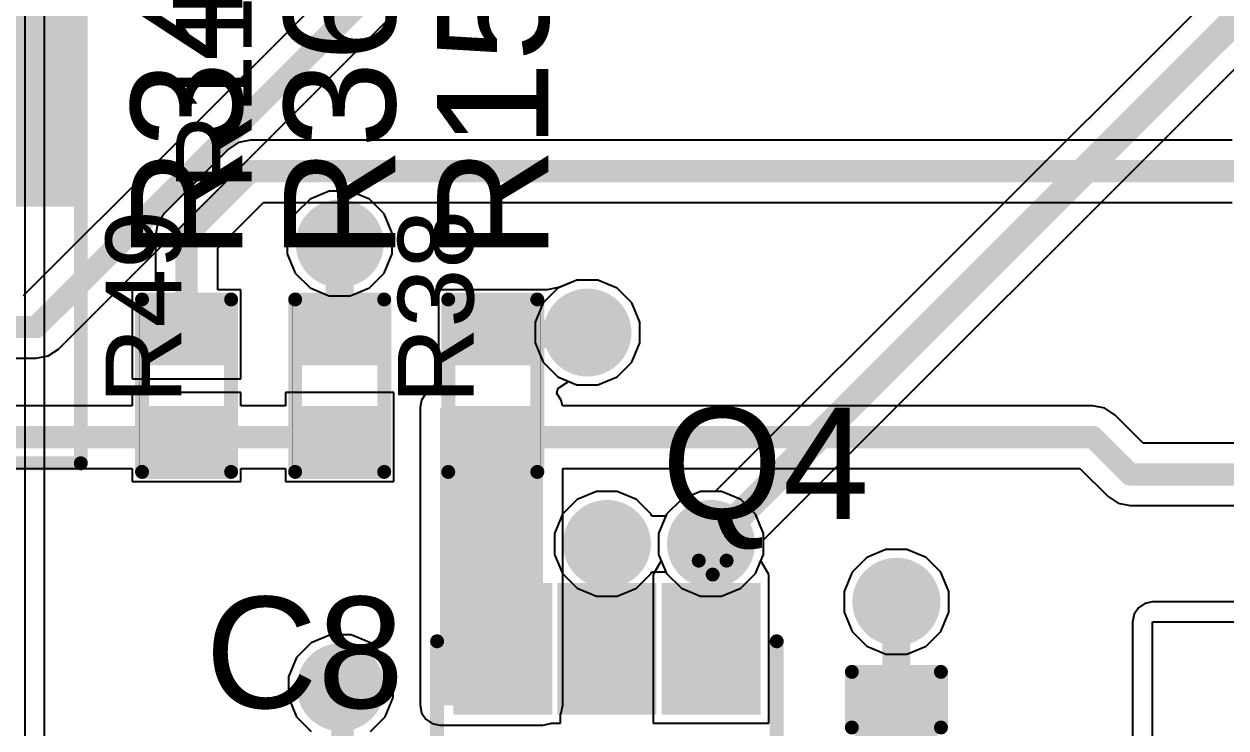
# Model space of a CAD drawing. Header units: inches. Extents: x -0.91 to 3.86, y -0.82 to 4.16.
# Drawn here: x 0.2416 to 0.6734, y 1.6758 to 1.9289 of the extents above; entities that cross this region are included whole.
import ezdxf

# ---------------------------------------------------------------- set-up
doc = ezdxf.new("R2010")
doc.units = ezdxf.units.IN
doc.header["$MEASUREMENT"] = 0
for name, color, linetype in [('Bottom Layer 1', 5, 'Continuous'), ('Bottom Solder', 6, 'Continuous'), ('GND+Signal', 16, 'Continuous'), ('Mechanical 17', 56, 'Continuous'), ('Multi-Layer', 9, 'Continuous'), ('Pad Holes', 156, 'Continuous'), ('PWR+Signal', 76, 'Continuous'), ('Top Layer 1', 1, 'Continuous'), ('Top Overlay', 2, 'Continuous'), ('Top Paste', 8, 'Continuous'), ('Top Solder', 216, 'Continuous'), ('Via Holes', 16, 'Continuous')]:
    doc.layers.add(name, color=color, linetype=linetype)
doc.styles.add('Arial', font='', dxfattribs={"height": 0.2})
doc.styles.get('Arial').set_extended_font_data('Arial')

# ---------------------------------------------------------------- blocks, each defined once
blk = doc.blocks.new('1718561004_81')
at = {"layer": 'Bottom Layer 1'}
blk.add_hatch(color=5, dxfattribs=at).paths.add_polyline_path([(-0.1933071, 0.043308), (-0.1066929, 0.043308), (-0.1066929, -0.0433062), (-0.1933071, -0.0433062)])
h = blk.add_hatch(color=5, dxfattribs=at)
edge = h.paths.add_edge_path()
edge.add_arc((-0.05, 9e-07), 0.0433071, 0, 360)
h = blk.add_hatch(color=5, dxfattribs=at)
edge = h.paths.add_edge_path()
edge.add_arc((0.05, 9e-07), 0.0433071, 0, 360)
h = blk.add_hatch(color=5, dxfattribs=at)
edge = h.paths.add_edge_path()
edge.add_arc((0.15, 9e-07), 0.0433071, 0, 360)
at = {"layer": 'Bottom Solder'}
blk.add_hatch(color=6, dxfattribs=at).paths.add_polyline_path([(-0.1973071, 0.047308), (-0.1026929, 0.047308), (-0.1026929, -0.0473062), (-0.1973071, -0.0473062)])
h = blk.add_hatch(color=6, dxfattribs=at)
edge = h.paths.add_edge_path()
edge.add_arc((-0.05, 9e-07), 0.0473071, 0, 360)
h = blk.add_hatch(color=6, dxfattribs=at)
edge = h.paths.add_edge_path()
edge.add_arc((0.05, 9e-07), 0.0473071, 0, 360)
h = blk.add_hatch(color=6, dxfattribs=at)
edge = h.paths.add_edge_path()
edge.add_arc((0.15, 9e-07), 0.0473071, 0, 360)
at = {"layer": 'GND+Signal'}
blk.add_hatch(color=16, dxfattribs=at).paths.add_polyline_path([(-0.1933071, 0.043308), (-0.1066929, 0.043308), (-0.1066929, -0.0433062), (-0.1933071, -0.0433062)])
h = blk.add_hatch(color=16, dxfattribs=at)
edge = h.paths.add_edge_path()
edge.add_arc((-0.05, 9e-07), 0.0433071, 0, 360)
h = blk.add_hatch(color=16, dxfattribs=at)
edge = h.paths.add_edge_path()
edge.add_arc((0.05, 9e-07), 0.0433071, 0, 360)
h = blk.add_hatch(color=16, dxfattribs=at)
edge = h.paths.add_edge_path()
edge.add_arc((0.15, 9e-07), 0.0433071, 0, 360)
at = {"layer": 'Multi-Layer'}
blk.add_hatch(color=9, dxfattribs=at).paths.add_polyline_path([(-0.1933071, 0.043308), (-0.1066929, 0.043308), (-0.1066929, -0.0433062), (-0.1933071, -0.0433062)])
h = blk.add_hatch(color=9, dxfattribs=at)
edge = h.paths.add_edge_path()
edge.add_arc((-0.05, 9e-07), 0.0433071, 0, 360)
h = blk.add_hatch(color=9, dxfattribs=at)
edge = h.paths.add_edge_path()
edge.add_arc((0.05, 9e-07), 0.0433071, 0, 360)
h = blk.add_hatch(color=9, dxfattribs=at)
edge = h.paths.add_edge_path()
edge.add_arc((0.15, 9e-07), 0.0433071, 0, 360)
at = {"layer": 'Pad Holes'}
h = blk.add_hatch(color=7, dxfattribs=at)
edge = h.paths.add_edge_path()
edge.add_arc((-0.15, 9e-07), 0.0226378, 0, 360)
h = blk.add_hatch(color=7, dxfattribs=at)
edge = h.paths.add_edge_path()
edge.add_arc((-0.05, 9e-07), 0.0226378, 0, 360)
h = blk.add_hatch(color=7, dxfattribs=at)
edge = h.paths.add_edge_path()
edge.add_arc((0.05, 9e-07), 0.0226378, 0, 360)
h = blk.add_hatch(color=7, dxfattribs=at)
edge = h.paths.add_edge_path()
edge.add_arc((0.15, 9e-07), 0.0226378, 0, 360)
at = {"layer": 'PWR+Signal'}
blk.add_hatch(color=76, dxfattribs=at).paths.add_polyline_path([(-0.1933071, 0.043308), (-0.1066929, 0.043308), (-0.1066929, -0.0433062), (-0.1933071, -0.0433062)])
h = blk.add_hatch(color=76, dxfattribs=at)
edge = h.paths.add_edge_path()
edge.add_arc((-0.05, 9e-07), 0.0433071, 0, 360)
h = blk.add_hatch(color=76, dxfattribs=at)
edge = h.paths.add_edge_path()
edge.add_arc((0.05, 9e-07), 0.0433071, 0, 360)
h = blk.add_hatch(color=76, dxfattribs=at)
edge = h.paths.add_edge_path()
edge.add_arc((0.15, 9e-07), 0.0433071, 0, 360)
at = {"layer": 'Top Layer 1'}
blk.add_hatch(color=1, dxfattribs=at).paths.add_polyline_path([(-0.1933071, 0.043308), (-0.1066929, 0.043308), (-0.1066929, -0.0433062), (-0.1933071, -0.0433062)])
h = blk.add_hatch(color=1, dxfattribs=at)
edge = h.paths.add_edge_path()
edge.add_arc((-0.05, 9e-07), 0.0433071, 0, 360)
h = blk.add_hatch(color=1, dxfattribs=at)
edge = h.paths.add_edge_path()
edge.add_arc((0.05, 9e-07), 0.0433071, 0, 360)
h = blk.add_hatch(color=1, dxfattribs=at)
edge = h.paths.add_edge_path()
edge.add_arc((0.15, 9e-07), 0.0433071, 0, 360)
at = {"layer": 'Top Overlay'}
blk.add_hatch(color=2, dxfattribs=at).paths.add_polyline_path([(-0.115292, 0.0880539), (0.106688, 0.0880539), (0.106688, 0.1269999), (-0.115292, 0.1269999)])
at = {"layer": 'Top Solder'}
blk.add_hatch(color=216, dxfattribs=at).paths.add_polyline_path([(-0.1973071, 0.047308), (-0.1026929, 0.047308), (-0.1026929, -0.0473062), (-0.1973071, -0.0473062)])
h = blk.add_hatch(color=216, dxfattribs=at)
edge = h.paths.add_edge_path()
edge.add_arc((-0.05, 9e-07), 0.0473071, 0, 360)
h = blk.add_hatch(color=216, dxfattribs=at)
edge = h.paths.add_edge_path()
edge.add_arc((0.05, 9e-07), 0.0473071, 0, 360)
h = blk.add_hatch(color=216, dxfattribs=at)
edge = h.paths.add_edge_path()
edge.add_arc((0.15, 9e-07), 0.0473071, 0, 360)
at = {"layer": 'Top Overlay'}
for points in [[(-0.199, -0.1269991, 0.005, 0.005, 0), (-0.199, 0.1270009, 0.005, 0.005, 0)], [(0.199, 0.1270009, 0.005, 0.005, 0), (-0.199, 0.1270009, 0.005, 0.005, 0)], [(0.199, -0.1269991, 0.005, 0.005, 0), (0.199, 0.1270009, 0.005, 0.005, 0)], [(0.19806, 0.0880549, 0.005, 0.005, 0), (-0.199, 0.0880549, 0.005, 0.005, 0)], [(0.199, -0.1269991, 0.005, 0.005, 0), (-0.199, -0.1269991, 0.005, 0.005, 0)]]:
    blk.add_lwpolyline(points, format="xyseb", dxfattribs=at)
for points in [[(-0.20025, 0.1270009, 0.0025, 0.0025, 1), (-0.19775, 0.1270009, 0.0025, 0.0025, 1)], [(-0.20025, 0.1270009, 0.0025, 0.0025, 1), (-0.19775, 0.1270009, 0.0025, 0.0025, 1)], [(0.19775, 0.1270009, 0.0025, 0.0025, 1), (0.20025, 0.1270009, 0.0025, 0.0025, 1)], [(0.19775, 0.1270009, 0.0025, 0.0025, 1), (0.20025, 0.1270009, 0.0025, 0.0025, 1)], [(-0.20025, 0.0880549, 0.0025, 0.0025, 1), (-0.19775, 0.0880549, 0.0025, 0.0025, 1)], [(0.19681, 0.0880549, 0.0025, 0.0025, 1), (0.19931, 0.0880549, 0.0025, 0.0025, 1)], [(-0.20025, -0.1269991, 0.0025, 0.0025, 1), (-0.19775, -0.1269991, 0.0025, 0.0025, 1)], [(-0.20025, -0.1269991, 0.0025, 0.0025, 1), (-0.19775, -0.1269991, 0.0025, 0.0025, 1)], [(0.19775, -0.1269991, 0.0025, 0.0025, 1), (0.20025, -0.1269991, 0.0025, 0.0025, 1)], [(0.19775, -0.1269991, 0.0025, 0.0025, 1), (0.20025, -0.1269991, 0.0025, 0.0025, 1)]]:
    blk.add_lwpolyline(points, format="xyseb", close=True, dxfattribs=at)
blk = doc.blocks.new('R___0402_128')
at = {"layer": 'Top Layer 1'}
for points in [[(-0.027501, -0.0124991), (-0.027501, 0.0125009), (-0.009501000000000002, 0.0125009), (-0.009500999999999997, -0.0124991)], [(0.009499000000000002, -0.0124991), (0.009498999999999997, 0.0125009), (0.027499, 0.0125009), (0.027499, -0.0124991)]]:
    blk.add_hatch(color=1, dxfattribs=at).paths.add_polyline_path(points)
at = {"layer": 'Top Paste'}
for points in [[(-0.027501, -0.0124991), (-0.027501, 0.0125009), (-0.009501000000000002, 0.0125009), (-0.009500999999999997, -0.0124991)], [(0.009499000000000002, -0.0124991), (0.009498999999999997, 0.0125009), (0.027499, 0.0125009), (0.027499, -0.0124991)]]:
    blk.add_hatch(color=8, dxfattribs=at).paths.add_polyline_path(points)
at = {"layer": 'Top Solder'}
for points in [[(-0.0296664, -0.0146645), (-0.0296664, 0.0146663), (-0.007335600000000003, 0.0146663), (-0.007335599999999997, -0.0146645)], [(0.007333600000000003, -0.0146645), (0.007333599999999997, 0.0146663), (0.0296644, 0.0146663), (0.0296644, -0.0146645)]]:
    blk.add_hatch(color=216, dxfattribs=at).paths.add_polyline_path(points)
at = {"layer": 'Top Overlay'}
for points in [[(-0.031001, -0.0159991, 0.005, 0.005, 0), (-0.031001, 0.0160009, 0.005, 0.005, 0)], [(0.030999, 0.0160009, 0.005, 0.005, 0), (-0.031001, 0.0160009, 0.005, 0.005, 0)], [(0.030999, -0.0159991, 0.005, 0.005, 0), (0.030999, 0.0160009, 0.005, 0.005, 0)], [(0.030999, -0.0159991, 0.005, 0.005, 0), (-0.031001, -0.0159991, 0.005, 0.005, 0)], [(0.031999, -0.0169991, 0.000127, 0.000127, 0), (-0.032001, -0.0169991, 0.000127, 0.000127, 0)]]:
    blk.add_lwpolyline(points, format="xyseb", dxfattribs=at)
for points in [[(-0.032251, 0.0160009, 0.0025, 0.0025, 1), (-0.029751, 0.0160009, 0.0025, 0.0025, 1)], [(-0.032251, 0.0160009, 0.0025, 0.0025, 1), (-0.029751, 0.0160009, 0.0025, 0.0025, 1)], [(0.029749, 0.0160009, 0.0025, 0.0025, 1), (0.032249, 0.0160009, 0.0025, 0.0025, 1)], [(0.029749, 0.0160009, 0.0025, 0.0025, 1), (0.032249, 0.0160009, 0.0025, 0.0025, 1)], [(-0.032251, -0.0159991, 0.0025, 0.0025, 1), (-0.029751, -0.0159991, 0.0025, 0.0025, 1)], [(-0.032251, -0.0159991, 0.0025, 0.0025, 1), (-0.029751, -0.0159991, 0.0025, 0.0025, 1)], [(-0.0320327, -0.0169991, 6.35e-05, 6.35e-05, 1), (-0.0319693, -0.0169991, 6.35e-05, 6.35e-05, 1)], [(0.029749, -0.0159991, 0.0025, 0.0025, 1), (0.032249, -0.0159991, 0.0025, 0.0025, 1)], [(0.029749, -0.0159991, 0.0025, 0.0025, 1), (0.032249, -0.0159991, 0.0025, 0.0025, 1)], [(0.0319673, -0.0169991, 6.35e-05, 6.35e-05, 1), (0.0320307, -0.0169991, 6.35e-05, 6.35e-05, 1)]]:
    blk.add_lwpolyline(points, format="xyseb", close=True, dxfattribs=at)
blk = doc.blocks.new('R___0402_130')
at = {"layer": 'Top Layer 1'}
for points in [[(-0.027501, -0.0124991), (-0.027501, 0.0125009), (-0.009501000000000002, 0.0125009), (-0.009500999999999997, -0.0124991)], [(0.009499000000000002, -0.0124991), (0.009498999999999997, 0.0125009), (0.027499, 0.0125009), (0.027499, -0.0124991)]]:
    blk.add_hatch(color=1, dxfattribs=at).paths.add_polyline_path(points)
at = {"layer": 'Top Paste'}
for points in [[(-0.027501, -0.0124991), (-0.027501, 0.0125009), (-0.009501000000000002, 0.0125009), (-0.009500999999999997, -0.0124991)], [(0.009499000000000002, -0.0124991), (0.009498999999999997, 0.0125009), (0.027499, 0.0125009), (0.027499, -0.0124991)]]:
    blk.add_hatch(color=8, dxfattribs=at).paths.add_polyline_path(points)
at = {"layer": 'Top Solder'}
for points in [[(-0.0296664, -0.0146645), (-0.0296664, 0.0146663), (-0.007335600000000003, 0.0146663), (-0.007335599999999997, -0.0146645)], [(0.007333600000000003, -0.0146645), (0.007333599999999997, 0.0146663), (0.0296644, 0.0146663), (0.0296644, -0.0146645)]]:
    blk.add_hatch(color=216, dxfattribs=at).paths.add_polyline_path(points)
at = {"layer": 'Top Overlay'}
for points in [[(-0.031001, -0.0159991, 0.005, 0.005, 0), (-0.031001, 0.0160009, 0.005, 0.005, 0)], [(0.030999, 0.0160009, 0.005, 0.005, 0), (-0.031001, 0.0160009, 0.005, 0.005, 0)], [(0.030999, -0.0159991, 0.005, 0.005, 0), (0.030999, 0.0160009, 0.005, 0.005, 0)], [(0.030999, -0.0159991, 0.005, 0.005, 0), (-0.031001, -0.0159991, 0.005, 0.005, 0)], [(0.031999, -0.0169991, 0.000127, 0.000127, 0), (-0.032001, -0.0169991, 0.000127, 0.000127, 0)]]:
    blk.add_lwpolyline(points, format="xyseb", dxfattribs=at)
for points in [[(-0.032251, 0.0160009, 0.0025, 0.0025, 1), (-0.029751, 0.0160009, 0.0025, 0.0025, 1)], [(-0.032251, 0.0160009, 0.0025, 0.0025, 1), (-0.029751, 0.0160009, 0.0025, 0.0025, 1)], [(0.029749, 0.0160009, 0.0025, 0.0025, 1), (0.032249, 0.0160009, 0.0025, 0.0025, 1)], [(0.029749, 0.0160009, 0.0025, 0.0025, 1), (0.032249, 0.0160009, 0.0025, 0.0025, 1)], [(-0.032251, -0.0159991, 0.0025, 0.0025, 1), (-0.029751, -0.0159991, 0.0025, 0.0025, 1)], [(-0.032251, -0.0159991, 0.0025, 0.0025, 1), (-0.029751, -0.0159991, 0.0025, 0.0025, 1)], [(-0.0320327, -0.0169991, 6.35e-05, 6.35e-05, 1), (-0.0319693, -0.0169991, 6.35e-05, 6.35e-05, 1)], [(0.029749, -0.0159991, 0.0025, 0.0025, 1), (0.032249, -0.0159991, 0.0025, 0.0025, 1)], [(0.029749, -0.0159991, 0.0025, 0.0025, 1), (0.032249, -0.0159991, 0.0025, 0.0025, 1)], [(0.0319673, -0.0169991, 6.35e-05, 6.35e-05, 1), (0.0320307, -0.0169991, 6.35e-05, 6.35e-05, 1)]]:
    blk.add_lwpolyline(points, format="xyseb", close=True, dxfattribs=at)
blk = doc.blocks.new('R___0402_149')
at = {"layer": 'Top Layer 1'}
for points in [[(-0.027499, -0.0125009), (-0.027499, 0.0124991), (-0.009498999999999999, 0.0124991), (-0.009499000000000002, -0.0125009)], [(0.009500999999999999, -0.0125009), (0.009501, 0.0124991), (0.027501, 0.0124991), (0.027501, -0.0125009)]]:
    blk.add_hatch(color=1, dxfattribs=at).paths.add_polyline_path(points)
at = {"layer": 'Top Paste'}
for points in [[(-0.027499, -0.0125009), (-0.027499, 0.0124991), (-0.009498999999999999, 0.0124991), (-0.009499000000000002, -0.0125009)], [(0.009500999999999999, -0.0125009), (0.009501, 0.0124991), (0.027501, 0.0124991), (0.027501, -0.0125009)]]:
    blk.add_hatch(color=8, dxfattribs=at).paths.add_polyline_path(points)
at = {"layer": 'Top Solder'}
for points in [[(-0.0296644, -0.0146663), (-0.0296644, 0.0146645), (-0.007333599999999998, 0.0146645), (-0.007333600000000002, -0.0146663)], [(0.007335599999999999, -0.0146663), (0.007335600000000001, 0.0146645), (0.0296664, 0.0146645), (0.0296664, -0.0146663)]]:
    blk.add_hatch(color=216, dxfattribs=at).paths.add_polyline_path(points)
at = {"layer": 'Top Overlay'}
for points in [[(-0.030999, 0.0159991, 0.005, 0.005, 0), (-0.030999, -0.0160009, 0.005, 0.005, 0)], [(-0.030999, 0.0159991, 0.005, 0.005, 0), (0.031001, 0.0159991, 0.005, 0.005, 0)], [(0.031001, 0.0159991, 0.005, 0.005, 0), (0.031001, -0.0160009, 0.005, 0.005, 0)], [(-0.030999, -0.0160009, 0.005, 0.005, 0), (0.031001, -0.0160009, 0.005, 0.005, 0)], [(-0.031999, -0.0170009, 0.000127, 0.000127, 0), (0.032001, -0.0170009, 0.000127, 0.000127, 0)]]:
    blk.add_lwpolyline(points, format="xyseb", dxfattribs=at)
for points in [[(-0.032249, 0.0159991, 0.0025, 0.0025, 1), (-0.029749, 0.0159991, 0.0025, 0.0025, 1)], [(-0.032249, 0.0159991, 0.0025, 0.0025, 1), (-0.029749, 0.0159991, 0.0025, 0.0025, 1)], [(0.029751, 0.0159991, 0.0025, 0.0025, 1), (0.032251, 0.0159991, 0.0025, 0.0025, 1)], [(0.029751, 0.0159991, 0.0025, 0.0025, 1), (0.032251, 0.0159991, 0.0025, 0.0025, 1)], [(-0.032249, -0.0160009, 0.0025, 0.0025, 1), (-0.029749, -0.0160009, 0.0025, 0.0025, 1)], [(-0.032249, -0.0160009, 0.0025, 0.0025, 1), (-0.029749, -0.0160009, 0.0025, 0.0025, 1)], [(-0.0320307, -0.0170009, 6.35e-05, 6.35e-05, 1), (-0.0319673, -0.0170009, 6.35e-05, 6.35e-05, 1)], [(0.029751, -0.0160009, 0.0025, 0.0025, 1), (0.032251, -0.0160009, 0.0025, 0.0025, 1)], [(0.029751, -0.0160009, 0.0025, 0.0025, 1), (0.032251, -0.0160009, 0.0025, 0.0025, 1)], [(0.0319693, -0.0170009, 6.35e-05, 6.35e-05, 1), (0.0320327, -0.0170009, 6.35e-05, 6.35e-05, 1)]]:
    blk.add_lwpolyline(points, format="xyseb", close=True, dxfattribs=at)
blk = doc.blocks.new('TSOT_25_170')
at = {"layer": 'Top Layer 1'}
for points in [[(-0.02360295, 0.05118045), (-0.02360295, 0.02362135), (-0.06297305, 0.02362135), (-0.06297305, 0.05118045)], [(0.06297305, 0.05118045), (0.06297305, 0.02362135), (0.02360295, 0.02362135), (0.02360295, 0.05118045)], [(-0.02360295, 0.01378045), (-0.02360295, -0.01377865), (-0.06297305, -0.01377865), (-0.06297305, 0.01378045)], [(-0.02360295, -0.02362155), (-0.02360295, -0.05118065), (-0.06297305, -0.05118065), (-0.06297305, -0.02362155)], [(0.06297305, -0.02362155), (0.06297305, -0.05118065), (0.02360295, -0.05118065), (0.02360295, -0.02362155)]]:
    blk.add_hatch(color=1, dxfattribs=at).paths.add_polyline_path(points)
at = {"layer": 'Top Paste'}
for points in [[(-0.02360295, 0.05118045), (-0.02360295, 0.02362135), (-0.06297305, 0.02362135), (-0.06297305, 0.05118045)], [(0.06297305, 0.05118045), (0.06297305, 0.02362135), (0.02360295, 0.02362135), (0.02360295, 0.05118045)], [(-0.02360295, 0.01378045), (-0.02360295, -0.01377865), (-0.06297305, -0.01377865), (-0.06297305, 0.01378045)], [(-0.02360295, -0.02362155), (-0.02360295, -0.05118065), (-0.06297305, -0.05118065), (-0.06297305, -0.02362155)], [(0.06297305, -0.02362155), (0.06297305, -0.05118065), (0.02360295, -0.05118065), (0.02360295, -0.02362155)]]:
    blk.add_hatch(color=8, dxfattribs=at).paths.add_polyline_path(points)
at = {"layer": 'Top Solder'}
for points in [[(-0.01960295, 0.05518045), (-0.01960295, 0.01962135), (-0.06697305, 0.01962135), (-0.06697305, 0.05518045)], [(0.06697305, 0.05518045), (0.06697305, 0.01962135), (0.01960295, 0.01962135), (0.01960295, 0.05518045)], [(-0.01960295, 0.01778045), (-0.01960295, -0.01777865), (-0.06697305, -0.01777865), (-0.06697305, 0.01778045)], [(-0.01960295, -0.01962155), (-0.01960295, -0.05518065), (-0.06697305, -0.05518065), (-0.06697305, -0.01962155)], [(0.06697305, -0.01962155), (0.06697305, -0.05518065), (0.01960295, -0.05518065), (0.01960295, -0.01962155)]]:
    blk.add_hatch(color=216, dxfattribs=at).paths.add_polyline_path(points)
at = {"layer": 'Top Overlay'}
for points in [[(0.046, 0.0610009, 0.005, 0.005, 0), (-0.046, 0.0610009, 0.005, 0.005, 0)], [(-0.075, 0.0330009, 0.005, 0.005, 0), (-0.075, 0.0430009, 0.005, 0.005, 0)], [(-0.07, 0.0380009, 0.005, 0.005, 0), (-0.075, 0.0430009, 0.005, 0.005, 0)], [(-0.075, 0.0330009, 0.005, 0.005, 0), (-0.07, 0.0380009, 0.005, 0.005, 0)], [(0.046, -0.0609991, 0.005, 0.005, 0), (-0.046, -0.0609991, 0.005, 0.005, 0)]]:
    blk.add_lwpolyline(points, format="xyseb", dxfattribs=at)
for points in [[(-0.04725, 0.0610009, 0.0025, 0.0025, 1), (-0.04475, 0.0610009, 0.0025, 0.0025, 1)], [(0.04475, 0.0610009, 0.0025, 0.0025, 1), (0.04725, 0.0610009, 0.0025, 0.0025, 1)], [(-0.07625, 0.0430009, 0.0025, 0.0025, 1), (-0.07375, 0.0430009, 0.0025, 0.0025, 1)], [(-0.07625, 0.0430009, 0.0025, 0.0025, 1), (-0.07375, 0.0430009, 0.0025, 0.0025, 1)], [(-0.07125, 0.0380009, 0.0025, 0.0025, 1), (-0.06875, 0.0380009, 0.0025, 0.0025, 1)], [(-0.07125, 0.0380009, 0.0025, 0.0025, 1), (-0.06875, 0.0380009, 0.0025, 0.0025, 1)], [(-0.07625, 0.0330009, 0.0025, 0.0025, 1), (-0.07375, 0.0330009, 0.0025, 0.0025, 1)], [(-0.07625, 0.0330009, 0.0025, 0.0025, 1), (-0.07375, 0.0330009, 0.0025, 0.0025, 1)], [(-0.04725, -0.0609991, 0.0025, 0.0025, 1), (-0.04475, -0.0609991, 0.0025, 0.0025, 1)], [(0.04475, -0.0609991, 0.0025, 0.0025, 1), (0.04725, -0.0609991, 0.0025, 0.0025, 1)]]:
    blk.add_lwpolyline(points, format="xyseb", close=True, dxfattribs=at)
blk = doc.blocks.new('C___0402_242')
at = {"layer": 'Top Layer 1'}
for points in [[(-0.0275, -0.0125009), (-0.0275, 0.0124991), (-0.009499999999999998, 0.0124991), (-0.009500000000000001, -0.0125009)], [(0.009499999999999998, -0.0125009), (0.009500000000000001, 0.0124991), (0.0275, 0.0124991), (0.0275, -0.0125009)]]:
    blk.add_hatch(color=1, dxfattribs=at).paths.add_polyline_path(points)
at = {"layer": 'Top Paste'}
for points in [[(-0.0275, -0.0125009), (-0.0275, 0.0124991), (-0.009499999999999998, 0.0124991), (-0.009500000000000001, -0.0125009)], [(0.009499999999999998, -0.0125009), (0.009500000000000001, 0.0124991), (0.0275, 0.0124991), (0.0275, -0.0125009)]]:
    blk.add_hatch(color=8, dxfattribs=at).paths.add_polyline_path(points)
at = {"layer": 'Top Solder'}
for points in [[(-0.0298622, -0.0148631), (-0.0298622, 0.0148613), (-0.007137799999999999, 0.0148613), (-0.007137800000000001, -0.0148631)], [(0.007137799999999999, -0.0148631), (0.007137800000000001, 0.0148613), (0.0298622, 0.0148613), (0.0298622, -0.0148631)]]:
    blk.add_hatch(color=216, dxfattribs=at).paths.add_polyline_path(points)
at = {"layer": 'Top Overlay'}
for points in [[(-0.031, 0.0159991, 0.005, 0.005, 0), (-0.011, 0.0159991, 0.005, 0.005, 0)], [(-0.031, 0.0159991, 0.005, 0.005, 0), (-0.031, -0.0160009, 0.005, 0.005, 0)], [(0.011, 0.0159991, 0.005, 0.005, 0), (0.031, 0.0159991, 0.005, 0.005, 0)], [(0.031, 0.0159991, 0.005, 0.005, 0), (0.031, -0.0160009, 0.005, 0.005, 0)], [(-0.031, -0.0160009, 0.005, 0.005, 0), (-0.011, -0.0160009, 0.005, 0.005, 0)], [(0.011, -0.0160009, 0.005, 0.005, 0), (0.031, -0.0160009, 0.005, 0.005, 0)]]:
    blk.add_lwpolyline(points, format="xyseb", dxfattribs=at)
for points in [[(-0.03225, 0.0159991, 0.0025, 0.0025, 1), (-0.02975, 0.0159991, 0.0025, 0.0025, 1)], [(-0.03225, 0.0159991, 0.0025, 0.0025, 1), (-0.02975, 0.0159991, 0.0025, 0.0025, 1)], [(-0.01225, 0.0159991, 0.0025, 0.0025, 1), (-0.00975, 0.0159991, 0.0025, 0.0025, 1)], [(0.00975, 0.0159991, 0.0025, 0.0025, 1), (0.01225, 0.0159991, 0.0025, 0.0025, 1)], [(0.02975, 0.0159991, 0.0025, 0.0025, 1), (0.03225, 0.0159991, 0.0025, 0.0025, 1)], [(0.02975, 0.0159991, 0.0025, 0.0025, 1), (0.03225, 0.0159991, 0.0025, 0.0025, 1)], [(-0.03225, -0.0160009, 0.0025, 0.0025, 1), (-0.02975, -0.0160009, 0.0025, 0.0025, 1)], [(-0.03225, -0.0160009, 0.0025, 0.0025, 1), (-0.02975, -0.0160009, 0.0025, 0.0025, 1)], [(-0.01225, -0.0160009, 0.0025, 0.0025, 1), (-0.00975, -0.0160009, 0.0025, 0.0025, 1)], [(0.00975, -0.0160009, 0.0025, 0.0025, 1), (0.01225, -0.0160009, 0.0025, 0.0025, 1)], [(0.02975, -0.0160009, 0.0025, 0.0025, 1), (0.03225, -0.0160009, 0.0025, 0.0025, 1)], [(0.02975, -0.0160009, 0.0025, 0.0025, 1), (0.03225, -0.0160009, 0.0025, 0.0025, 1)]]:
    blk.add_lwpolyline(points, format="xyseb", close=True, dxfattribs=at)

msp = doc.modelspace()

# ---------------------------------------------------------------- hatches: boundary and pattern name
at = {"layer": 'Bottom Layer 1'}
h = msp.add_hatch(color=5, dxfattribs=at)
edge = h.paths.add_edge_path()
edge.add_arc((0.355, 1.85), 0.011811, 0, 360)
h = msp.add_hatch(color=5, dxfattribs=at)
edge = h.paths.add_edge_path()
edge.add_arc((0.444, 1.818), 0.011811, 0, 360)
h = msp.add_hatch(color=5, dxfattribs=at)
edge = h.paths.add_edge_path()
edge.add_arc((0.4510009, 1.7420009), 0.011811, 0, 360)
h = msp.add_hatch(color=5, dxfattribs=at)
edge = h.paths.add_edge_path()
edge.add_arc((0.4884009, 1.7420009), 0.011811, 0, 360)
h = msp.add_hatch(color=5, dxfattribs=at)
edge = h.paths.add_edge_path()
edge.add_arc((0.5550009, 1.7212129), 0.011811, 0, 360)
h = msp.add_hatch(color=5, dxfattribs=at)
edge = h.paths.add_edge_path()
edge.add_arc((0.3553949, 1.6905009), 0.011811, 0, 360)
at = {"layer": 'Bottom Solder'}
h = msp.add_hatch(color=6, dxfattribs=at)
edge = h.paths.add_edge_path()
edge.add_arc((0.355, 1.85), 0.015811, 0, 360)
h = msp.add_hatch(color=6, dxfattribs=at)
edge = h.paths.add_edge_path()
edge.add_arc((0.444, 1.818), 0.015811, 0, 360)
h = msp.add_hatch(color=6, dxfattribs=at)
edge = h.paths.add_edge_path()
edge.add_arc((0.4510009, 1.7420009), 0.015811, 0, 360)
h = msp.add_hatch(color=6, dxfattribs=at)
edge = h.paths.add_edge_path()
edge.add_arc((0.4884009, 1.7420009), 0.015811, 0, 360)
h = msp.add_hatch(color=6, dxfattribs=at)
edge = h.paths.add_edge_path()
edge.add_arc((0.5550009, 1.7212129), 0.015811, 0, 360)
h = msp.add_hatch(color=6, dxfattribs=at)
edge = h.paths.add_edge_path()
edge.add_arc((0.3553949, 1.6905009), 0.015811, 0, 360)
at = {"layer": 'GND+Signal'}
h = msp.add_hatch(color=16, dxfattribs=at)
edge = h.paths.add_edge_path()
edge.add_arc((0.355, 1.85), 0.011811, 0, 360)
h = msp.add_hatch(color=16, dxfattribs=at)
edge = h.paths.add_edge_path()
edge.add_arc((0.444, 1.818), 0.011811, 0, 360)
h = msp.add_hatch(color=16, dxfattribs=at)
edge = h.paths.add_edge_path()
edge.add_arc((0.4510009, 1.7420009), 0.011811, 0, 360)
h = msp.add_hatch(color=16, dxfattribs=at)
edge = h.paths.add_edge_path()
edge.add_arc((0.4884009, 1.7420009), 0.011811, 0, 360)
h = msp.add_hatch(color=16, dxfattribs=at)
edge = h.paths.add_edge_path()
edge.add_arc((0.5550009, 1.7212129), 0.011811, 0, 360)
h = msp.add_hatch(color=16, dxfattribs=at)
edge = h.paths.add_edge_path()
edge.add_arc((0.3553949, 1.6905009), 0.011811, 0, 360)
at = {"layer": 'PWR+Signal'}
h = msp.add_hatch(color=76, dxfattribs=at)
edge = h.paths.add_edge_path()
edge.add_arc((0.355, 1.85), 0.011811, 0, 360)
h = msp.add_hatch(color=76, dxfattribs=at)
edge = h.paths.add_edge_path()
edge.add_arc((0.444, 1.818), 0.011811, 0, 360)
h = msp.add_hatch(color=76, dxfattribs=at)
edge = h.paths.add_edge_path()
edge.add_arc((0.4510009, 1.7420009), 0.011811, 0, 360)
h = msp.add_hatch(color=76, dxfattribs=at)
edge = h.paths.add_edge_path()
edge.add_arc((0.4884009, 1.7420009), 0.011811, 0, 360)
h = msp.add_hatch(color=76, dxfattribs=at)
edge = h.paths.add_edge_path()
edge.add_arc((0.5550009, 1.7212129), 0.011811, 0, 360)
h = msp.add_hatch(color=76, dxfattribs=at)
edge = h.paths.add_edge_path()
edge.add_arc((0.3553949, 1.6905009), 0.011811, 0, 360)
at = {"layer": 'Top Layer 1'}
h = msp.add_hatch(color=1, dxfattribs=at)
edge = h.paths.add_edge_path()
edge.add_arc((0.355, 1.85), 0.011811, 0, 360)
h = msp.add_hatch(color=1, dxfattribs=at)
edge = h.paths.add_edge_path()
edge.add_arc((0.444, 1.818), 0.011811, 0, 360)
msp.add_hatch(color=1, dxfattribs=at).paths.add_polyline_path([(0.391, 1.684), (0.428, 1.684), (0.428, 1.791), (0.391, 1.791)])
h = msp.add_hatch(color=1, dxfattribs=at)
edge = h.paths.add_edge_path()
edge.add_arc((0.4510009, 1.7420009), 0.011811, 0, 360)
h = msp.add_hatch(color=1, dxfattribs=at)
edge = h.paths.add_edge_path()
edge.add_arc((0.4884009, 1.7420009), 0.011811, 0, 360)
h = msp.add_hatch(color=1, dxfattribs=at)
edge = h.paths.add_edge_path()
edge.add_arc((0.5550009, 1.7212129), 0.011811, 0, 360)
h = msp.add_hatch(color=1, dxfattribs=at)
edge = h.paths.add_edge_path()
edge.add_arc((0.3553949, 1.6905009), 0.011811, 0, 360)
at = {"layer": 'Via Holes'}
h = msp.add_hatch(color=7, dxfattribs=at)
edge = h.paths.add_edge_path()
edge.add_arc((0.355, 1.85), 0.0059055, 0, 360)
h = msp.add_hatch(color=7, dxfattribs=at)
edge = h.paths.add_edge_path()
edge.add_arc((0.444, 1.818), 0.0059055, 0, 360)
h = msp.add_hatch(color=7, dxfattribs=at)
edge = h.paths.add_edge_path()
edge.add_arc((0.4510009, 1.7420009), 0.0059055, 0, 360)
h = msp.add_hatch(color=7, dxfattribs=at)
edge = h.paths.add_edge_path()
edge.add_arc((0.4884009, 1.7420009), 0.0059055, 0, 360)
h = msp.add_hatch(color=7, dxfattribs=at)
edge = h.paths.add_edge_path()
edge.add_arc((0.5550009, 1.7212129), 0.0059055, 0, 360)
h = msp.add_hatch(color=7, dxfattribs=at)
edge = h.paths.add_edge_path()
edge.add_arc((0.3553949, 1.6905009), 0.0059055, 0, 360)

# ---------------------------------------------------------------- linework, layer by layer
at = {"layer": 'Bottom Layer 1'}
for p, q in [((0.2539308, 1.8120695), (0.4972399, 2.0553789)), ((0.7798565, 2.0507595), (0.4899089, 1.7608119)), ((0.5072119, 1.7435089), (0.8004679, 2.0367649)), ((0.3893039, 1.9791651), (0.2413545, 1.8312156)), ((0.4402583, 1.836811), (0.4333444, 1.8339472)), ((0.4477417, 1.836811), (0.4402583, 1.836811)), ((0.4546556, 1.8339472), (0.4477417, 1.836811)), ((0.4333444, 1.8339472), (0.4280528, 1.8286556)), ((0.4599472, 1.8286556), (0.4546556, 1.8339472)), ((0.4280528, 1.8286556), (0.425189, 1.8217417)), ((0.462811, 1.8217417), (0.4599472, 1.8286556)), ((0.425189, 1.8217417), (0.425189, 1.8142583)), ((0.462811, 1.8142583), (0.462811, 1.8217417)), ((0.425189, 1.8142583), (0.4280528, 1.8073444)), ((0.4599472, 1.8073444), (0.462811, 1.8142583)), ((0.2460002, 1.8087845), (0.2502922, 1.8096383)), ((0.2502922, 1.8096383), (0.2539308, 1.8120695)), ((0.1840775, 1.8087845), (0.2459997, 1.8087846)), ((0.2459997, 1.8087846), (0.2460002, 1.8087845)), ((0.4280528, 1.8073444), (0.4333444, 1.8020528)), ((0.4546556, 1.8020528), (0.4599472, 1.8073444)), ((0.4333444, 1.8020528), (0.4402583, 1.799189)), ((0.4477417, 1.799189), (0.4546556, 1.8020528)), ((0.4402583, 1.799189), (0.4477417, 1.799189)), ((0.4777453, 1.7579481), (0.4724537, 1.7526565)), ((0.4846592, 1.7608119), (0.4777453, 1.7579481)), ((0.4899089, 1.7608119), (0.4846592, 1.7608119)), ((0.4724537, 1.7526565), (0.4695899, 1.7457426)), ((0.4695899, 1.7457426), (0.4695899, 1.7382592)), ((0.5072119, 1.7382592), (0.5072119, 1.7435089)), ((0.4695899, 1.7382592), (0.4724537, 1.7313453)), ((0.5043481, 1.7313453), (0.5072119, 1.7382592)), ((0.4724537, 1.7313453), (0.4777453, 1.7260537)), ((0.4990565, 1.7260537), (0.5043481, 1.7313453)), ((0.4777453, 1.7260537), (0.4846592, 1.7231899)), ((0.4846592, 1.7231899), (0.4921426, 1.7231899)), ((0.4921426, 1.7231899), (0.4990565, 1.7260537))]:
    msp.add_line(p, q, dxfattribs=at)
for points in [[(0.2460002, 1.8200001, 0.008, 0.008, 0), (0.4925943, 2.0665944, 0.008, 0.008, 0)], [(0.4884009, 1.7420009, 0.01, 0.01, 0), (0.7954, 2.049, 0.01, 0.01, 0)], [(0.1350009, 1.82, 0.008, 0.008, 0), (0.2460002, 1.8200001, 0.008, 0.008, 0)]]:
    msp.add_lwpolyline(points, format="xyseb", dxfattribs=at)
for points in [[(0.2440002, 1.8200001, 0.004, 0.004, 1), (0.2480002, 1.8200001, 0.004, 0.004, 1)], [(0.2440002, 1.8200001, 0.004, 0.004, 1), (0.2480002, 1.8200001, 0.004, 0.004, 1)], [(0.4859009, 1.7420009, 0.005, 0.005, 1), (0.4909009, 1.7420009, 0.005, 0.005, 1)]]:
    msp.add_lwpolyline(points, format="xyseb", close=True, dxfattribs=at)
at = {"layer": 'GND+Signal'}
for p, q in [((0.4402583, 1.836811), (0.4333444, 1.8339472)), ((0.4477417, 1.836811), (0.4402583, 1.836811)), ((0.4546556, 1.8339472), (0.4477417, 1.836811)), ((0.4333444, 1.8339472), (0.4280528, 1.8286556)), ((0.4599472, 1.8286556), (0.4546556, 1.8339472)), ((0.4280528, 1.8286556), (0.425189, 1.8217417)), ((0.462811, 1.8217417), (0.4599472, 1.8286556)), ((0.425189, 1.8217417), (0.425189, 1.8142583)), ((0.462811, 1.8142583), (0.462811, 1.8217417)), ((0.425189, 1.8142583), (0.4280528, 1.8073444)), ((0.4599472, 1.8073444), (0.462811, 1.8142583)), ((0.4280528, 1.8073444), (0.4333444, 1.8020528)), ((0.4546556, 1.8020528), (0.4599472, 1.8073444)), ((0.4333444, 1.8020528), (0.4402583, 1.799189)), ((0.4477417, 1.799189), (0.4546556, 1.8020528)), ((0.4402583, 1.799189), (0.4477417, 1.799189)), ((0.4777453, 1.7579481), (0.4724537, 1.7526565)), ((0.4846592, 1.7608119), (0.4777453, 1.7579481)), ((0.4921426, 1.7608119), (0.4846592, 1.7608119)), ((0.4990565, 1.7579481), (0.4921426, 1.7608119)), ((0.5043481, 1.7526565), (0.4990565, 1.7579481)), ((0.4724537, 1.7526565), (0.4695899, 1.7457426)), ((0.5072119, 1.7457426), (0.5043481, 1.7526565)), ((0.4695899, 1.7457426), (0.4695899, 1.7382592)), ((0.5072119, 1.7382592), (0.5072119, 1.7457426)), ((0.4695899, 1.7382592), (0.4724537, 1.7313453)), ((0.5043481, 1.7313453), (0.5072119, 1.7382592)), ((0.4724537, 1.7313453), (0.4777453, 1.7260537)), ((0.4990565, 1.7260537), (0.5043481, 1.7313453)), ((0.4777453, 1.7260537), (0.4846592, 1.7231899)), ((0.4846592, 1.7231899), (0.4921426, 1.7231899)), ((0.4921426, 1.7231899), (0.4990565, 1.7260537))]:
    msp.add_line(p, q, dxfattribs=at)
at = {"layer": 'PWR+Signal'}
for p, q in [((0.2418629, 2.764189), (0.2418629, 1.6726739)), ((0.249, 1.6726739), (0.249, 2.764189)), ((0.3443444, 1.8659472), (0.3390528, 1.8606556)), ((0.3512583, 1.868811), (0.3443444, 1.8659472)), ((0.3587417, 1.868811), (0.3512583, 1.868811)), ((0.3656556, 1.8659472), (0.3587417, 1.868811)), ((0.3709472, 1.8606556), (0.3656556, 1.8659472)), ((0.3390528, 1.8606556), (0.336189, 1.8537417)), ((0.373811, 1.8537417), (0.3709472, 1.8606556)), ((0.336189, 1.8537417), (0.336189, 1.8462583)), ((0.373811, 1.8462583), (0.373811, 1.8537417)), ((0.336189, 1.8462583), (0.3390528, 1.8393444)), ((0.3709472, 1.8393444), (0.373811, 1.8462583)), ((0.3390528, 1.8393444), (0.3443444, 1.8340528)), ((0.3656556, 1.8340528), (0.3709472, 1.8393444)), ((0.3443444, 1.8340528), (0.3512583, 1.831189)), ((0.3512583, 1.831189), (0.3587417, 1.831189)), ((0.3587417, 1.831189), (0.3656556, 1.8340528)), ((0.4403453, 1.7579481), (0.4350537, 1.7526565)), ((0.4472592, 1.7608119), (0.4403453, 1.7579481)), ((0.4547426, 1.7608119), (0.4472592, 1.7608119)), ((0.4616565, 1.7579481), (0.4547426, 1.7608119)), ((0.4669481, 1.7526565), (0.4616565, 1.7579481)), ((0.4777453, 1.7579481), (0.4724537, 1.7526565)), ((0.4846592, 1.7608119), (0.4777453, 1.7579481)), ((0.4921426, 1.7608119), (0.4846592, 1.7608119)), ((0.4990565, 1.7579481), (0.4921426, 1.7608119)), ((0.5043481, 1.7526565), (0.4990565, 1.7579481)), ((0.4350537, 1.7526565), (0.4321899, 1.7457426)), ((0.4672009, 1.7520462), (0.4669481, 1.7526565)), ((0.4722009, 1.7520462), (0.4672009, 1.7520462)), ((0.4724537, 1.7526565), (0.4722009, 1.7520462)), ((0.5072119, 1.7457426), (0.5043481, 1.7526565)), ((0.4321899, 1.7457426), (0.4321899, 1.7382592)), ((0.5072119, 1.7382592), (0.5072119, 1.7457426)), ((0.4321899, 1.7382592), (0.4350537, 1.7313453)), ((0.5043481, 1.7313453), (0.5072119, 1.7382592)), ((0.5443453, 1.7371601), (0.5390537, 1.7318685)), ((0.5512592, 1.7400239), (0.5443453, 1.7371601)), ((0.5587426, 1.7400239), (0.5512592, 1.7400239)), ((0.5656565, 1.7371601), (0.5587426, 1.7400239)), ((0.5709481, 1.7318685), (0.5656565, 1.7371601)), ((0.4669481, 1.7313453), (0.4672009, 1.7319556)), ((0.4672009, 1.7319556), (0.4722009, 1.7319556)), ((0.4722009, 1.7319556), (0.4724537, 1.7313453)), ((0.5390537, 1.7318685), (0.5361899, 1.7249546)), ((0.5738119, 1.7249546), (0.5709481, 1.7318685)), ((0.4350537, 1.7313453), (0.4403453, 1.7260537)), ((0.4616565, 1.7260537), (0.4669481, 1.7313453)), ((0.4724537, 1.7313453), (0.4777453, 1.7260537)), ((0.4990565, 1.7260537), (0.5043481, 1.7313453)), ((0.4403453, 1.7260537), (0.4472592, 1.7231899)), ((0.4472592, 1.7231899), (0.4547426, 1.7231899)), ((0.4547426, 1.7231899), (0.4616565, 1.7260537)), ((0.4777453, 1.7260537), (0.4846592, 1.7231899)), ((0.4846592, 1.7231899), (0.4921426, 1.7231899)), ((0.4921426, 1.7231899), (0.4990565, 1.7260537)), ((0.5361899, 1.7249546), (0.5361899, 1.7174712)), ((0.5738119, 1.7174712), (0.5738119, 1.7249546)), ((0.5361899, 1.7174712), (0.5390537, 1.7105573)), ((0.5709481, 1.7105573), (0.5738119, 1.7174712)), ((0.5390537, 1.7105573), (0.5443453, 1.7052657)), ((0.5656565, 1.7052657), (0.5709481, 1.7105573)), ((0.3447393, 1.7064481), (0.3394477, 1.7011565)), ((0.3516532, 1.7093119), (0.3447393, 1.7064481)), ((0.3591366, 1.7093119), (0.3516532, 1.7093119)), ((0.3660505, 1.7064481), (0.3591366, 1.7093119)), ((0.3713421, 1.7011565), (0.3660505, 1.7064481)), ((0.5443453, 1.7052657), (0.5512592, 1.7024019)), ((0.5512592, 1.7024019), (0.5587426, 1.7024019)), ((0.5587426, 1.7024019), (0.5656565, 1.7052657)), ((0.3394477, 1.7011565), (0.3365839, 1.6942426)), ((0.3742059, 1.6942426), (0.3713421, 1.7011565)), ((0.3365839, 1.6942426), (0.3365839, 1.6867592)), ((0.3742059, 1.6867592), (0.3742059, 1.6942426)), ((0.3365839, 1.6867592), (0.3394477, 1.6798453)), ((0.3713421, 1.6798453), (0.3742059, 1.6867592)), ((0.3394477, 1.6798453), (0.3447393, 1.6745537)), ((0.3660505, 1.6745537), (0.3713421, 1.6798453))]:
    msp.add_line(p, q, dxfattribs=at)
at = {"layer": 'Top Layer 1'}
for p, q in [((0.323, 1.8872155), (0.318708, 1.8863618)), ((0.6755679, 1.8872155), (0.323, 1.8872155)), ((0.3150692, 1.8839303), (0.2920703, 1.8609315)), ((0.3150694, 1.8839306), (0.3150692, 1.8839303)), ((0.318708, 1.8863618), (0.3150694, 1.8839306)), ((0.3112164, 1.8483552), (0.3276456, 1.8647845)), ((0.3276456, 1.8647845), (0.6755679, 1.8647845)), ((0.2896391, 1.8572929), (0.2887853, 1.8530009)), ((0.2920703, 1.8609315), (0.2896391, 1.8572929)), ((0.2887853, 1.8530009), (0.2887854, 1.8530004)), ((0.2887854, 1.8530004), (0.2887854, 1.833396)), ((0.3112164, 1.833396), (0.3112164, 1.8483552)), ((0.4402583, 1.836811), (0.4341367, 1.8342754)), ((0.4477417, 1.836811), (0.4402583, 1.836811)), ((0.4546556, 1.8339472), (0.4477417, 1.836811)), ((0.2887854, 1.833396), (0.2805009, 1.833396)), ((0.2805009, 1.833396), (0.2805009, 1.801396)), ((0.3195009, 1.833396), (0.3112164, 1.833396)), ((0.3195009, 1.801396), (0.3195009, 1.833396)), ((0.4295007, 1.833396), (0.3905009, 1.833396)), ((0.3905009, 1.833396), (0.3905009, 1.8029464)), ((0.4295008, 1.8333962), (0.4295007, 1.833396)), ((0.4295009, 1.8333961), (0.4295008, 1.8333962)), ((0.4341367, 1.8342754), (0.4295009, 1.8333961)), ((0.4599472, 1.8286556), (0.4546556, 1.8339472)), ((0.462811, 1.8217417), (0.4599472, 1.8286556)), ((0.462811, 1.8142583), (0.462811, 1.8217417)), ((0.4599472, 1.8073444), (0.462811, 1.8142583)), ((0.4546556, 1.8020528), (0.4599472, 1.8073444)), ((0.2805009, 1.801396), (0.3195009, 1.801396)), ((0.3905008, 1.801658), (0.3893235, 1.7995143)), ((0.3905009, 1.8029464), (0.3905008, 1.801658)), ((0.4477417, 1.799189), (0.4546556, 1.8020528)), ((0.3195009, 1.796396), (0.2805009, 1.796396)), ((0.2805009, 1.796396), (0.2805009, 1.7916115)), ((0.3195009, 1.7916115), (0.3195009, 1.796396)), ((0.3745009, 1.796396), (0.3355009, 1.796396)), ((0.3355009, 1.796396), (0.3355009, 1.7916115)), ((0.3745009, 1.764396), (0.3745009, 1.796396)), ((0.3880163, 1.7974251), (0.3859533, 1.7960467)), ((0.3893235, 1.7995143), (0.3880163, 1.7974251)), ((0.4330467, 1.7960466), (0.4334086, 1.7979191)), ((0.4334086, 1.7979191), (0.4372225, 1.8004464)), ((0.4372225, 1.8004464), (0.4402583, 1.799189)), ((0.4402583, 1.799189), (0.4477417, 1.799189)), ((0.3844062, 1.7937312), (0.3838629, 1.791)), ((0.3859533, 1.7960467), (0.3844062, 1.7937312)), ((0.4345938, 1.7937312), (0.4330467, 1.7960466)), ((0.4350155, 1.7916115), (0.4345938, 1.7937312)), ((0.2805009, 1.7916115), (0.2303965, 1.7916115)), ((0.3355009, 1.7916115), (0.3195009, 1.7916115)), ((0.3838629, 1.791), (0.3838629, 1.684)), ((0.6256035, 1.7916115), (0.4350155, 1.7916115)), ((0.625604, 1.7916116), (0.6256035, 1.7916115)), ((0.629896, 1.7907578), (0.625604, 1.7916116)), ((0.6335346, 1.7883266), (0.629896, 1.7907578)), ((0.6436457, 1.7782155), (0.6335346, 1.7883266)), ((0.6765679, 1.7782155), (0.6436457, 1.7782155)), ((0.2350416, 1.7691805), (0.2805009, 1.7691805)), ((0.2805009, 1.7691805), (0.2805009, 1.764396)), ((0.3195009, 1.764396), (0.3195009, 1.7691805)), ((0.3195009, 1.7691805), (0.3355009, 1.7691805)), ((0.3355009, 1.7691805), (0.3355009, 1.764396)), ((0.4351371, 1.684), (0.4351371, 1.7691805)), ((0.4351371, 1.7691805), (0.6209583, 1.7691805)), ((0.6209583, 1.7691805), (0.6310694, 1.7590694)), ((0.2805009, 1.764396), (0.3195009, 1.764396)), ((0.3355009, 1.764396), (0.3745009, 1.764396)), ((0.4777453, 1.7579481), (0.4724537, 1.7526565)), ((0.4846592, 1.7608119), (0.4777453, 1.7579481)), ((0.4921426, 1.7608119), (0.4846592, 1.7608119)), ((0.4990565, 1.7579481), (0.4921426, 1.7608119)), ((0.5043481, 1.7526565), (0.4990565, 1.7579481)), ((0.6310694, 1.7590694), (0.634708, 1.7566382)), ((0.634708, 1.7566382), (0.639, 1.7557844)), ((0.639, 1.7557844), (0.6390005, 1.7557845)), ((0.6390005, 1.7557845), (0.6765679, 1.7557845)), ((0.4724537, 1.7526565), (0.4695899, 1.7457426)), ((0.5072119, 1.7457426), (0.5043481, 1.7526565)), ((0.4695899, 1.7457426), (0.4695899, 1.7382592)), ((0.5072119, 1.7382592), (0.5072119, 1.7457426)), ((0.4705368, 1.7359731), (0.4676213, 1.730973)), ((0.4695899, 1.7382592), (0.4705368, 1.7359731)), ((0.506265, 1.7359731), (0.5072119, 1.7382592)), ((0.5091805, 1.730973), (0.506265, 1.7359731)), ((0.4676213, 1.730973), (0.4676214, 1.730973)), ((0.4676214, 1.730973), (0.4676214, 1.677603)), ((0.5091804, 1.677603), (0.5091804, 1.730973)), ((0.5091804, 1.730973), (0.5091805, 1.730973)), ((0.6419533, 1.7190467), (0.6404062, 1.7167312)), ((0.6442688, 1.7205938), (0.6419533, 1.7190467)), ((0.647, 1.7211371), (0.6442688, 1.7205938)), ((0.696408, 1.7211371), (0.647, 1.7211371)), ((0.6404062, 1.7167312), (0.6398629, 1.714)), ((0.6398629, 1.714), (0.6398629, 1.6611371)), ((0.647, 1.654), (0.647, 1.714)), ((0.647, 1.714), (0.789, 1.714)), ((0.3838629, 1.684), (0.3844062, 1.6812688)), ((0.4345938, 1.6812688), (0.4351371, 1.684)), ((0.3844062, 1.6812688), (0.3859533, 1.6789533)), ((0.4343784, 1.6809464), (0.4345938, 1.6812688)), ((0.4343784, 1.677603), (0.4343784, 1.6809464)), ((0.3859533, 1.6789533), (0.3882688, 1.6774062)), ((0.3882688, 1.6774062), (0.391, 1.6768629)), ((0.391, 1.6768629), (0.428, 1.6768629)), ((0.428, 1.6768629), (0.4307312, 1.6774062)), ((0.4307312, 1.6774062), (0.4310257, 1.677603)), ((0.4310257, 1.677603), (0.4343784, 1.677603)), ((0.4676214, 1.677603), (0.5091804, 1.677603))]:
    msp.add_line(p, q, dxfattribs=at)
for points in [[(0.3000009, 1.8530009, 0.008, 0.008, 0), (0.323, 1.876, 0.008, 0.008, 0)], [(0.323, 1.876, 0.008, 0.008, 0), (0.7180009, 1.876, 0.008, 0.008, 0)], [(0.3000009, 1.817396, 0.008, 0.008, 0), (0.3000009, 1.8530009, 0.008, 0.008, 0)], [(0.355, 1.85, 0.01, 0.01, 0), (0.3550009, 1.8499991, 0.01, 0.01, 0)], [(0.3550009, 1.817396, 0.01, 0.01, 0), (0.3550009, 1.8499991, 0.01, 0.01, 0)], [(0.4100009, 1.817396, 0.01, 0.01, 0), (0.443396, 1.817396, 0.01, 0.01, 0)], [(0.443396, 1.817396, 0.01, 0.01, 0), (0.444, 1.818, 0.01, 0.01, 0)], [(0.230396, 1.780396, 0.008, 0.008, 0), (0.3000009, 1.780396, 0.008, 0.008, 0)], [(0.3000009, 1.780396, 0.008, 0.008, 0), (0.3550009, 1.780396, 0.008, 0.008, 0)], [(0.4100009, 1.780396, 0.008, 0.008, 0), (0.625604, 1.780396, 0.008, 0.008, 0)], [(0.625604, 1.780396, 0.008, 0.008, 0), (0.639, 1.767, 0.008, 0.008, 0)], [(0.639, 1.767, 0.008, 0.008, 0), (0.7180009, 1.767, 0.008, 0.008, 0)], [(0.4510009, 1.704288, 0.01, 0.01, 0), (0.4510009, 1.7420009, 0.01, 0.01, 0)], [(0.4884009, 1.704288, 0.01, 0.01, 0), (0.4884009, 1.7420009, 0.01, 0.01, 0)], [(0.5550009, 1.6835, 0.01, 0.01, 0), (0.5550009, 1.7212129, 0.01, 0.01, 0)], [(0.3560009, 1.6565, 0.008, 0.008, 0), (0.3560009, 1.6905009, 0.008, 0.008, 0)]]:
    msp.add_lwpolyline(points, format="xyseb", dxfattribs=at)
for points in [[(0.321, 1.876, 0.004, 0.004, 1), (0.325, 1.876, 0.004, 0.004, 1)], [(0.321, 1.876, 0.004, 0.004, 1), (0.325, 1.876, 0.004, 0.004, 1)], [(0.2980009, 1.8530009, 0.004, 0.004, 1), (0.3020009, 1.8530009, 0.004, 0.004, 1)], [(0.2980009, 1.8530009, 0.004, 0.004, 1), (0.3020009, 1.8530009, 0.004, 0.004, 1)], [(0.3525, 1.85, 0.005, 0.005, 1), (0.3575, 1.85, 0.005, 0.005, 1)], [(0.3525009, 1.8499991, 0.005, 0.005, 1), (0.3575009, 1.8499991, 0.005, 0.005, 1)], [(0.3525009, 1.8499991, 0.005, 0.005, 1), (0.3575009, 1.8499991, 0.005, 0.005, 1)], [(0.3525009, 1.817396, 0.005, 0.005, 1), (0.3575009, 1.817396, 0.005, 0.005, 1)], [(0.4075009, 1.817396, 0.005, 0.005, 1), (0.4125009, 1.817396, 0.005, 0.005, 1)], [(0.440896, 1.817396, 0.005, 0.005, 1), (0.445896, 1.817396, 0.005, 0.005, 1)], [(0.440896, 1.817396, 0.005, 0.005, 1), (0.445896, 1.817396, 0.005, 0.005, 1)], [(0.4415, 1.818, 0.005, 0.005, 1), (0.4465, 1.818, 0.005, 0.005, 1)], [(0.2980009, 1.817396, 0.004, 0.004, 1), (0.3020009, 1.817396, 0.004, 0.004, 1)], [(0.2980009, 1.780396, 0.004, 0.004, 1), (0.3020009, 1.780396, 0.004, 0.004, 1)], [(0.2980009, 1.780396, 0.004, 0.004, 1), (0.3020009, 1.780396, 0.004, 0.004, 1)], [(0.3530009, 1.780396, 0.004, 0.004, 1), (0.3570009, 1.780396, 0.004, 0.004, 1)], [(0.4080009, 1.780396, 0.004, 0.004, 1), (0.4120009, 1.780396, 0.004, 0.004, 1)], [(0.623604, 1.780396, 0.004, 0.004, 1), (0.627604, 1.780396, 0.004, 0.004, 1)], [(0.623604, 1.780396, 0.004, 0.004, 1), (0.627604, 1.780396, 0.004, 0.004, 1)], [(0.637, 1.767, 0.004, 0.004, 1), (0.641, 1.767, 0.004, 0.004, 1)], [(0.637, 1.767, 0.004, 0.004, 1), (0.641, 1.767, 0.004, 0.004, 1)], [(0.4485009, 1.7420009, 0.005, 0.005, 1), (0.4535009, 1.7420009, 0.005, 0.005, 1)], [(0.4859009, 1.7420009, 0.005, 0.005, 1), (0.4909009, 1.7420009, 0.005, 0.005, 1)], [(0.5525009, 1.7212129, 0.005, 0.005, 1), (0.5575009, 1.7212129, 0.005, 0.005, 1)], [(0.4485009, 1.704288, 0.005, 0.005, 1), (0.4535009, 1.704288, 0.005, 0.005, 1)], [(0.4859009, 1.704288, 0.005, 0.005, 1), (0.4909009, 1.704288, 0.005, 0.005, 1)], [(0.3540009, 1.6905009, 0.004, 0.004, 1), (0.3580009, 1.6905009, 0.004, 0.004, 1)], [(0.5525009, 1.6835, 0.005, 0.005, 1), (0.5575009, 1.6835, 0.005, 0.005, 1)]]:
    msp.add_lwpolyline(points, format="xyseb", close=True, dxfattribs=at)

# ---------------------------------------------------------------- block references
for name, p, rotation in [('1718561004_81', (0.135, 1.97), 270), ('R___0402_130', (0.3, 1.798895), 270), ('R___0402_128', (0.355, 1.798895), 270), ('R___0402_149', (0.41, 1.798895), 90), ('TSOT_25_170', (0.451, 1.661), 270), ('C___0402_242', (0.555, 1.665), 90)]:
    msp.add_blockref(name, p, dxfattribs=dict(rotation=rotation))

# ---------------------------------------------------------------- texts
at = {"layer": 'Mechanical 17', "style": 'Arial'}
for s, p in [('R11', (0.3233668, 1.8692283)), ('R49', (0.2981123, 1.7923665)), ('R38', (0.4031123, 1.7923665))]:
    msp.add_text(s, height=0.0272, rotation=90, dxfattribs=at).set_placement(p)
at = {"layer": 'Top Overlay', "style": 'Arial'}
for s, p in [('R34', (0.3199935, 1.8440162)), ('R36', (0.3749935, 1.8440162)), ('R15', (0.4299935, 1.8440162))]:
    msp.add_text(s, height=0.04, rotation=90, dxfattribs=at).set_placement(p)
for s, p in [('Q4', (0.4706775, 1.7510065)), ('C8', (0.3066775, 1.6830065))]:
    msp.add_text(s, height=0.04, dxfattribs=at).set_placement(p)

doc.saveas('drawing.dxf')
